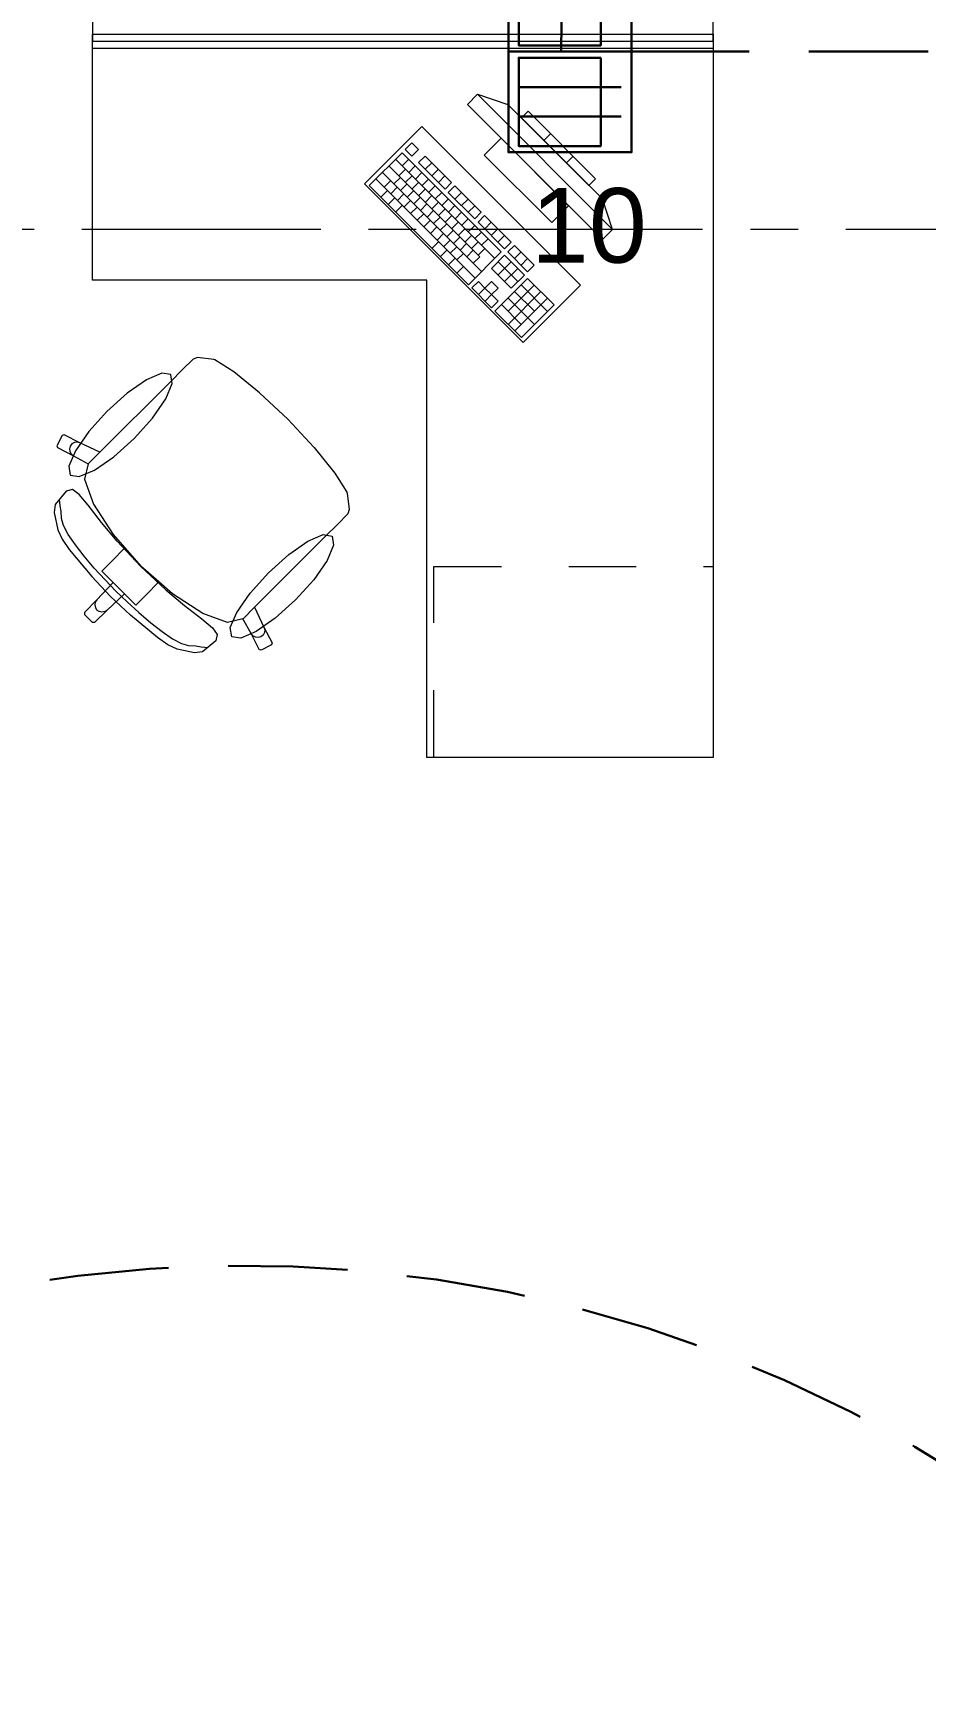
# Model space of a CAD drawing. Header units: inches. Extents: x -19 to 5698, y -728 to 92.
# Drawn here: x 305.264 to 307.133, y 31.375 to 34.818 of the extents above; entities that cross this region are included whole.
import ezdxf

# ---------------------------------------------------------------- set-up
doc = ezdxf.new("R2010")
doc.units = ezdxf.units.IN
doc.header["$MEASUREMENT"] = 0
for name, pattern in [('HIDDEN', [0.375, 0.25, -0.125]), ('Punto & Raya', [0.65, 0.5, -0.075, 0, -0.075]), ('Rayas', [0.282222, 0.141111, -0.141111])]:
    doc.linetypes.add(name, pattern=pattern)
doc.layers.get('0').update_dxf_attribs({"color": 61})
doc.layers.add('00 conduct tomacorr', color=120, linetype='HIDDEN', lineweight=30)
doc.layers.add('00 IE LUZ EMERGENCIA', color=253, linetype='Continuous', lineweight=0)
doc.layers.add('Interior - Mobiliario', color=7, linetype='Continuous')
doc.layers.add('Marcador - Secciones', color=7, linetype='Continuous')
doc.styles.add('Annotative', font='arial.ttf')

# ---------------------------------------------------------------- blocks, each defined once
blk = doc.blocks.new('CAJA POP UP 6 MODULOS')
at = {"layer": '00 conduct tomacorr', "linetype": 'Continuous'}
for p, q in [((-0.095, -0.165), (-0.095, -0.0151)), ((-0.052, -0.165), (-0.052, -0.0151)), ((0.052, -0.165), (0.052, -0.0151)), ((0.095, -0.165), (0.095, -0.0151)), ((0, -0.165), (0, -0.18))]:
    blk.add_line(p, q, dxfattribs=at)
for points in [[(-0.147, 0), (0.147, 0), (0.147, -0.18), (-0.147, -0.18)], [(0, 0), (0.147, 0), (0.147, -0.18), (0, -0.18)]]:
    blk.add_lwpolyline(points, close=True, dxfattribs=at)
for points in [[(-0.138, -0.045), (-0.009, -0.045), (-0.009, -0.165), (-0.138, -0.165), (-0.138, -0.045)], [(0.009, -0.045), (0.138, -0.045), (0.138, -0.165), (0.009, -0.165), (0.009, -0.045)]]:
    blk.add_lwpolyline(points, dxfattribs=at)
at = {"color": 1, "insert": (-0.1807, -0.168), "char_height": 0.05, "attachment_point": 1, "rotation": 180}
blk.add_mtext_dynamic_manual_height_columns('{\\fVerdana|b0|i0|c0|p34;2T}', width=0.000481, gutter_width=0.1561, heights=[0], dxfattribs=at)

msp = doc.modelspace()

# ---------------------------------------------------------------- linework, layer by layer
at = {"layer": '00 conduct tomacorr'}
msp.add_line((312.7638, 34.7783, -0.0007), (306.3703, 34.7783, -0.0007), dxfattribs=at)
for centre, radius, start, end in [((302.7625, 34.9417), 3.6115, 357.4064, 54.5083), ((305.7041, 29.4394, -0.0007), 2.7974, 16.3796, 115.7847)]:
    msp.add_arc(centre, radius, start, end, dxfattribs=at)
at = {"layer": 'Interior - Mobiliario', "color": 175, "linetype": 'Continuous', "lineweight": 13}
for p, q in [((306.1951, 34.6889), (306.1739, 34.6677)), ((306.1739, 34.6677), (306.4567, 34.3849)), ((306.4779, 34.4061), (306.1951, 34.6889)), ((306.1951, 34.6889), (306.2587, 34.6677)), ((306.2587, 34.6677), (306.4567, 34.4697)), ((306.3012, 34.6536), (306.287, 34.6394)), ((306.287, 34.6394), (306.4284, 34.498)), ((306.4426, 34.5121), (306.3012, 34.6536)), ((306.3342, 34.5923), (306.3483, 34.6064)), ((306.0371, 34.5666), (305.9686, 34.498)), ((306.2449, 34.3589), (306.0371, 34.5666)), ((306.0577, 34.5872), (306.044, 34.5735)), ((306.044, 34.5735), (306.0578, 34.5596)), ((306.0716, 34.5733), (306.0577, 34.5872)), ((306.0578, 34.5596), (306.0716, 34.5733)), ((306.2446, 34.597), (306.2092, 34.5616)), ((306.386, 34.4556), (306.2446, 34.597)), ((306.0097, 34.5392), (306.2001, 34.3488)), ((306.0234, 34.5529), (306.2311, 34.3452)), ((306.0305, 34.5184), (306.0442, 34.5321)), ((306.0373, 34.539), (306.051, 34.5528)), ((306.0511, 34.5252), (306.0648, 34.5389)), ((306.0854, 34.5595), (306.0717, 34.5458)), ((306.0717, 34.5458), (306.1271, 34.4904)), ((306.1408, 34.5041), (306.0854, 34.5595)), ((306.0855, 34.5319), (306.0993, 34.5456)), ((306.0994, 34.5181), (306.1131, 34.5318)), ((306.2092, 34.5616), (306.3507, 34.4202)), ((306.3813, 34.5451), (306.3954, 34.5593)), ((305.9686, 34.498), (306.1763, 34.2903)), ((305.9823, 34.5117), (306.19, 34.304)), ((305.996, 34.5255), (306.2037, 34.3177)), ((305.9996, 34.4944), (306.0133, 34.5081)), ((306.0202, 34.5012), (306.0339, 34.5149)), ((306.0341, 34.4874), (306.0478, 34.5011)), ((306.0443, 34.5046), (306.058, 34.5183)), ((306.0582, 34.4907), (306.0719, 34.5044)), ((306.065, 34.5113), (306.0787, 34.5251)), ((306.0788, 34.4975), (306.0925, 34.5112)), ((306.0927, 34.4836), (306.1064, 34.4974)), ((306.1132, 34.5042), (306.1269, 34.5179)), ((306.1271, 34.4904), (306.1408, 34.5041)), ((306.1477, 34.4972), (306.134, 34.4834)), ((306.2031, 34.4418), (306.1477, 34.4972)), ((306.4284, 34.498), (306.4426, 34.5121)), ((305.9928, 34.4738), (306.0065, 34.4875)), ((306.0084, 34.4582), (306.0221, 34.4719)), ((306.0134, 34.4806), (306.0272, 34.4943)), ((306.0273, 34.4667), (306.041, 34.4805)), ((306.0411, 34.4529), (306.0549, 34.4666)), ((306.0479, 34.4735), (306.0616, 34.4872)), ((306.0618, 34.4597), (306.0755, 34.4734)), ((306.072, 34.4769), (306.0857, 34.4906)), ((306.0859, 34.463), (306.0996, 34.4767)), ((306.0997, 34.4492), (306.1134, 34.4629)), ((306.1065, 34.4698), (306.1202, 34.4835)), ((306.1204, 34.456), (306.1341, 34.4697)), ((306.134, 34.4834), (306.1894, 34.4281)), ((306.1479, 34.4696), (306.1616, 34.4833)), ((306.1617, 34.4558), (306.1754, 34.4695)), ((306.4779, 34.4061), (306.4567, 34.4697)), ((306.024, 34.4426), (306.0377, 34.4564)), ((306.055, 34.439), (306.0687, 34.4528)), ((306.0688, 34.4252), (306.0825, 34.4389)), ((306.0756, 34.4458), (306.0893, 34.4595)), ((306.0895, 34.432), (306.1032, 34.4457)), ((306.1033, 34.4181), (306.117, 34.4319)), ((306.1136, 34.4353), (306.1273, 34.449)), ((306.1274, 34.4215), (306.1411, 34.4352)), ((306.1342, 34.4421), (306.1479, 34.4558)), ((306.1481, 34.4283), (306.1618, 34.442)), ((306.1619, 34.4144), (306.1756, 34.4281)), ((306.1755, 34.4419), (306.1893, 34.4556)), ((306.1894, 34.4281), (306.2031, 34.4418)), ((306.21, 34.4348), (306.1963, 34.4211)), ((306.2654, 34.3795), (306.21, 34.4348)), ((306.3507, 34.4202), (306.386, 34.4556)), ((306.0827, 34.4113), (306.0964, 34.4251)), ((306.0965, 34.3975), (306.1102, 34.4112)), ((306.1104, 34.3837), (306.1241, 34.3974)), ((306.1172, 34.4043), (306.1309, 34.418)), ((306.131, 34.3904), (306.1447, 34.4042)), ((306.1413, 34.4076), (306.155, 34.4213)), ((306.1551, 34.3938), (306.1688, 34.4075)), ((306.169, 34.3799), (306.1827, 34.3936)), ((306.1758, 34.4006), (306.1895, 34.4143)), ((306.1896, 34.3867), (306.2033, 34.4004)), ((306.1963, 34.4211), (306.2517, 34.3657)), ((306.2102, 34.4073), (306.2239, 34.421)), ((306.224, 34.3934), (306.2377, 34.4072)), ((306.2379, 34.3796), (306.2516, 34.3933)), ((306.4567, 34.3849), (306.4779, 34.4061)), ((306.1001, 34.3665), (306.1138, 34.3802)), ((306.1174, 34.3492), (306.1311, 34.3629)), ((306.1242, 34.3698), (306.1379, 34.3835)), ((306.1381, 34.356), (306.1518, 34.3697)), ((306.1449, 34.3766), (306.1586, 34.3903)), ((306.1587, 34.3627), (306.1724, 34.3765)), ((306.1726, 34.3489), (306.1863, 34.3626)), ((306.1763, 34.2903), (306.2449, 34.3589)), ((306.1828, 34.3661), (306.1965, 34.3798)), ((306.1967, 34.3522), (306.2104, 34.3659)), ((306.2034, 34.3729), (306.2172, 34.3866)), ((306.2517, 34.3657), (306.2654, 34.3795)), ((306.2723, 34.3725), (306.2586, 34.3588)), ((306.2586, 34.3588), (306.3002, 34.3173)), ((306.3139, 34.331), (306.2723, 34.3725)), ((306.2725, 34.345), (306.2862, 34.3587)), ((306.1347, 34.3319), (306.1485, 34.3456)), ((306.1519, 34.3421), (306.1656, 34.3558)), ((306.1521, 34.3146), (306.1658, 34.3283)), ((306.1864, 34.3351), (306.2001, 34.3488)), ((306.2518, 34.352), (306.2244, 34.3245)), ((306.2244, 34.3245), (306.2659, 34.283)), ((306.2381, 34.3382), (306.2796, 34.2967)), ((306.2382, 34.3107), (306.2656, 34.3381)), ((306.2933, 34.3104), (306.2518, 34.352)), ((306.252, 34.2968), (306.2795, 34.3243)), ((306.2863, 34.3311), (306.3, 34.3448)), ((306.3002, 34.3173), (306.3139, 34.331)), ((306.1969, 34.2971), (306.1832, 34.2834)), ((306.2108, 34.2833), (306.1969, 34.2971)), ((306.2245, 34.297), (306.2108, 34.2833)), ((306.2383, 34.2831), (306.2245, 34.297)), ((306.3002, 34.3035), (306.2317, 34.2349)), ((306.2592, 34.2348), (306.3141, 34.2896)), ((306.2659, 34.283), (306.2933, 34.3104)), ((306.2865, 34.2898), (306.3419, 34.2344)), ((306.3556, 34.2481), (306.3002, 34.3035)), ((306.1832, 34.2834), (306.2248, 34.2419)), ((306.1971, 34.2695), (306.2108, 34.2833)), ((306.2108, 34.2833), (306.2246, 34.2694)), ((306.2109, 34.2557), (306.2246, 34.2694)), ((306.2246, 34.2694), (306.2383, 34.2831)), ((306.2385, 34.2556), (306.2246, 34.2694)), ((306.2248, 34.2419), (306.2385, 34.2556)), ((306.2591, 34.2624), (306.3145, 34.207)), ((306.2594, 34.2072), (306.3279, 34.2758)), ((306.2728, 34.2761), (306.3144, 34.2345)), ((306.2732, 34.1934), (306.3418, 34.262)), ((306.2317, 34.2349), (306.2871, 34.1795)), ((306.2454, 34.2486), (306.2869, 34.2071)), ((306.2871, 34.1795), (306.3556, 34.2481)), ((305.5994, 34.1346), (305.5775, 34.1127)), ((305.6087, 34.1375), (305.5994, 34.1346)), ((305.6426, 34.1335), (305.6087, 34.1375)), ((305.6448, 34.1326), (305.6426, 34.1335)), ((305.6848, 34.1077), (305.6448, 34.1326)), ((305.552, 34.0872), (305.4041, 33.9393)), ((305.5775, 34.1127), (305.552, 34.0872)), ((305.7385, 34.0641), (305.6848, 34.1077)), ((305.7393, 34.0634), (305.7385, 34.0641)), ((305.7976, 34.0086), (305.7393, 34.0634)), ((305.7976, 34.0086), (305.8525, 33.9503)), ((305.3252, 33.9746), (305.3144, 33.9532)), ((305.3144, 33.9532), (305.3157, 33.9491)), ((305.3157, 33.9491), (305.3488, 33.9322)), ((305.3292, 33.9759), (305.3252, 33.9746)), ((305.3623, 33.9589), (305.3292, 33.9759)), ((305.3422, 33.9524), (305.3406, 33.9468)), ((305.3406, 33.9468), (305.3413, 33.9409)), ((305.3458, 33.957), (305.3422, 33.9524)), ((305.3509, 33.9598), (305.3458, 33.957)), ((305.3567, 33.9605), (305.3509, 33.9598)), ((305.3623, 33.9589), (305.3567, 33.9605)), ((305.4041, 33.9393), (305.3623, 33.9589)), ((305.8525, 33.9503), (305.8532, 33.9494)), ((305.8532, 33.9494), (305.8967, 33.8958)), ((305.3413, 33.9409), (305.3442, 33.9358)), ((305.3442, 33.9358), (305.3488, 33.9322)), ((305.3488, 33.9322), (305.3798, 33.9149)), ((305.3798, 33.9149), (305.3724, 33.8829)), ((305.3799, 33.9151), (305.3798, 33.9149)), ((305.3799, 33.9151), (305.4041, 33.9393)), ((305.3724, 33.8829), (305.3907, 33.8309)), ((305.8967, 33.8958), (305.9216, 33.8557)), ((305.3337, 33.8578), (305.3105, 33.8299)), ((305.3466, 33.8612), (305.3337, 33.8578)), ((305.361, 33.8512), (305.3466, 33.8612)), ((305.3796, 33.8289), (305.361, 33.8512)), ((305.9216, 33.8557), (305.9225, 33.8536)), ((305.9225, 33.8536), (305.9265, 33.8197)), ((305.3105, 33.8299), (305.3087, 33.8132)), ((305.3087, 33.8132), (305.3164, 33.777)), ((305.3202, 33.8352), (305.3194, 33.8397)), ((305.321, 33.8272), (305.3202, 33.8352)), ((305.323, 33.8164), (305.321, 33.8272)), ((305.3242, 33.801), (305.323, 33.8164)), ((305.4075, 33.7927), (305.3796, 33.8289)), ((305.3907, 33.8309), (305.4321, 33.7671)), ((305.9237, 33.8104), (305.9017, 33.7884)), ((305.9265, 33.8197), (305.9237, 33.8104)), ((305.3164, 33.777), (305.3254, 33.7578)), ((305.3281, 33.7863), (305.3242, 33.801)), ((305.338, 33.7674), (305.3281, 33.7863)), ((305.4402, 33.7534), (305.4075, 33.7927)), ((305.9017, 33.7884), (305.8762, 33.7629)), ((305.3254, 33.7578), (305.3403, 33.7361)), ((305.3529, 33.7456), (305.338, 33.7674)), ((305.3715, 33.7218), (305.3529, 33.7456)), ((305.4568, 33.739), (305.4295, 33.7116)), ((305.4321, 33.7671), (305.4568, 33.739)), ((305.4897, 33.7007), (305.4402, 33.7534)), ((305.4568, 33.739), (305.4902, 33.7011)), ((305.8762, 33.7629), (305.7283, 33.6151)), ((305.3403, 33.7361), (305.3871, 33.6794)), ((305.3926, 33.697), (305.3715, 33.7218)), ((305.4295, 33.7116), (305.4083, 33.6904)), ((305.3871, 33.6794), (305.4262, 33.6372)), ((305.4152, 33.6724), (305.3926, 33.697)), ((305.4083, 33.6904), (305.432, 33.6668)), ((305.438, 33.6489), (305.4152, 33.6724)), ((305.4897, 33.7007), (305.5425, 33.6512)), ((305.528, 33.6678), (305.4902, 33.7011)), ((305.432, 33.6668), (305.398, 33.6303)), ((305.4558, 33.6429), (305.4193, 33.6089)), ((305.4684, 33.5981), (305.4262, 33.6372)), ((305.432, 33.6668), (305.4439, 33.6549)), ((305.438, 33.6489), (305.4614, 33.6261)), ((305.4558, 33.6429), (305.4439, 33.6549)), ((305.4795, 33.6193), (305.4558, 33.6429)), ((305.5006, 33.6404), (305.4795, 33.6193)), ((305.528, 33.6678), (305.5006, 33.6404)), ((305.5561, 33.643), (305.528, 33.6678)), ((305.5425, 33.6512), (305.5818, 33.6185)), ((305.62, 33.6017), (305.5561, 33.643)), ((305.398, 33.6303), (305.3719, 33.6042)), ((305.3719, 33.6042), (305.3719, 33.5999)), ((305.4193, 33.6089), (305.3932, 33.5828)), ((305.3947, 33.6254), (305.3936, 33.6197)), ((305.3936, 33.6197), (305.3948, 33.6139)), ((305.398, 33.6303), (305.3947, 33.6254)), ((305.3948, 33.6139), (305.3981, 33.609)), ((305.403, 33.6058), (305.3981, 33.609)), ((305.4087, 33.6046), (305.403, 33.6058)), ((305.4145, 33.6057), (305.4087, 33.6046)), ((305.4193, 33.6089), (305.4145, 33.6057)), ((305.4614, 33.6261), (305.4861, 33.6036)), ((305.4861, 33.6036), (305.5108, 33.5824)), ((305.5818, 33.6185), (305.6179, 33.5905)), ((305.6719, 33.5833), (305.62, 33.6017)), ((305.7041, 33.5908), (305.7283, 33.6151)), ((305.7283, 33.6151), (305.7479, 33.5733)), ((305.3719, 33.5999), (305.3804, 33.5914)), ((305.389, 33.5829), (305.3804, 33.5914)), ((305.3932, 33.5828), (305.389, 33.5829)), ((305.5251, 33.5513), (305.4684, 33.5981)), ((305.5108, 33.5824), (305.5346, 33.5638)), ((305.6179, 33.5905), (305.6402, 33.5719)), ((305.6402, 33.5719), (305.6502, 33.5576)), ((305.7039, 33.5908), (305.6719, 33.5833)), ((305.7041, 33.5908), (305.7039, 33.5908)), ((305.7212, 33.5598), (305.7039, 33.5908)), ((305.7479, 33.5733), (305.7495, 33.5676)), ((305.7479, 33.5733), (305.7649, 33.5402)), ((305.7495, 33.5676), (305.7489, 33.5618)), ((305.5468, 33.5364), (305.5251, 33.5513)), ((305.5346, 33.5638), (305.5565, 33.549)), ((305.5661, 33.5274), (305.5468, 33.5364)), ((305.5565, 33.549), (305.5753, 33.539)), ((305.5753, 33.539), (305.5901, 33.5351)), ((305.5901, 33.5351), (305.6055, 33.534)), ((305.6055, 33.534), (305.6162, 33.5319)), ((305.6162, 33.5319), (305.6243, 33.5311)), ((305.6468, 33.5447), (305.619, 33.5215)), ((305.6502, 33.5576), (305.6468, 33.5447)), ((305.7249, 33.5552), (305.7212, 33.5598)), ((305.7382, 33.5267), (305.7212, 33.5598)), ((305.73, 33.5523), (305.7249, 33.5552)), ((305.7358, 33.5516), (305.73, 33.5523)), ((305.7414, 33.5531), (305.7358, 33.5516)), ((305.746, 33.5567), (305.7414, 33.5531)), ((305.7636, 33.5362), (305.7422, 33.5253)), ((305.7489, 33.5618), (305.746, 33.5567)), ((305.7649, 33.5402), (305.7636, 33.5362)), ((305.6022, 33.5196), (305.5661, 33.5274)), ((305.619, 33.5215), (305.6022, 33.5196)), ((305.6243, 33.5311), (305.6288, 33.5303)), ((305.7422, 33.5253), (305.7382, 33.5267))]:
    msp.add_line(p, q, dxfattribs=at)
at = {"layer": 'Interior - Mobiliario', "color": 175, "linetype": 'Rayas', "lineweight": 13}
for p, q in [((306.104, 33.3), (306.104, 33.7)), ((306.104, 33.7), (306.689, 33.7))]:
    msp.add_line(p, q, dxfattribs=at)
at = {"layer": 'Interior - Mobiliario', "color": 175, "linetype": 'Continuous', "lineweight": 13, "flags": 128}
for points in [[(306.689, 34.8), (306.689, 36.3), (306.089, 36.3), (306.089, 35.3), (305.389, 35.3), (305.389, 34.8)], [(305.389, 34.785), (305.389, 34.815), (306.689, 34.815), (306.689, 34.785)], [(306.689, 34.8), (306.689, 33.3), (306.089, 33.3), (306.089, 34.3), (305.389, 34.3), (305.389, 34.8)], [(306.0784, 34.6217), (305.9582, 34.5015), (306.2906, 34.1692), (306.4108, 34.2894)], [(305.4192, 34.0251), (305.381, 33.9826), (305.353, 33.9422), (305.3394, 33.9102), (305.3423, 33.8913), (305.3612, 33.8884), (305.3933, 33.902), (305.4336, 33.93), (305.4761, 33.9682), (305.5143, 34.0106), (305.5423, 34.051), (305.5559, 34.0831), (305.553, 34.102), (305.5341, 34.1049), (305.502, 34.0913), (305.4617, 34.0632)], [(305.8141, 33.6302), (305.7716, 33.592), (305.7313, 33.564), (305.6992, 33.5504), (305.6803, 33.5533), (305.6774, 33.5722), (305.691, 33.6042), (305.719, 33.6446), (305.7572, 33.6871), (305.7997, 33.7252), (305.84, 33.7532), (305.8721, 33.7669), (305.891, 33.764), (305.8939, 33.7451), (305.8803, 33.713), (305.8523, 33.6726)]]:
    msp.add_lwpolyline(points, close=True, dxfattribs=at)
at = {"layer": 'Marcador - Secciones', "color": 251, "linetype": 'Punto & Raya', "lineweight": 13, "true_color": 0x636466}
msp.add_line((282.1667, 34.4067), (333.4403, 34.4067), dxfattribs=at)

# ---------------------------------------------------------------- block references
at = {"layer": '00 conduct tomacorr', "xscale": 1.432830642179531, "yscale": 1.432830642179531, "zscale": 1.432830642179531, "rotation": 269.9999999999999}
msp.add_blockref('CAJA POP UP 6 MODULOS', (306.5178, 34.7783, -0.0007), dxfattribs=at)

# ---------------------------------------------------------------- texts
at = {"layer": '00 IE LUZ EMERGENCIA', "style": 'Annotative'}
msp.add_attdef('10', (306.307, 34.3363, -0.0007), '', height=0.1562, dxfattribs=at)

doc.saveas('drawing.dxf')
